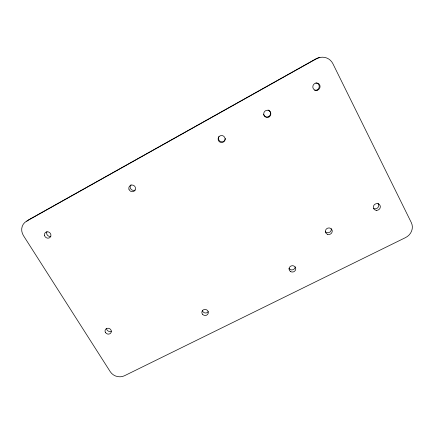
<?xml version="1.0" encoding="UTF-8"?>
<svg xmlns="http://www.w3.org/2000/svg" width="434" height="434" viewBox="0 0 434 434"><rect width="100%" height="100%" fill="white"/><g stroke="black" fill="none" stroke-linecap="round" stroke-linejoin="round"><path stroke-width="0.65" d="M50.816 236.4A3.331 3.06 38.7 0 1 46.948 231.642M111.25 331.185A3.168 2.892 23.3 0 1 106.493 328.462M208.287 311.623A3.217 3.005 11 0 1 202.418 310.673M225.371 138.43A3.488 3.461 82.7 0 1 220.944 141.696A3.488 3.461 82.7 0 1 218.942 136.536M135.158 190.087A3.401 3.26 41.6 0 1 131.041 184.754M295.256 266.937A3.331 3.152 -7.4 0 1 288.973 268.304M315.86 82.948A3.716 3.553 -57.4 0 1 319.185 87.158A3.716 3.553 -57.4 0 1 314.514 90.142M331.267 228.81A3.423 3.25 -19.1 0 1 325.375 231.794M378.047 203.253A3.521 3.298 -28 0 1 373.419 208.396M268.093 110.003A3.591 3.51 -62.5 0 1 269.443 116.014A3.591 3.51 -62.5 0 1 263.612 114.294M319.853 57.565A12.564 11.94 -59.7 0 0 315.605 59.019L28.915 219.664A11.143 10.183 40 0 0 26.789 221.291M316.408 58.791L26.55 221.194A11.262 10.28 39.9 0 0 23.485 235.689L110.236 371.672A10.503 9.445 19.9 0 0 124.455 375.757L405.53 237.599A11.816 10.926 -25.8 0 0 411.302 222.577L332.883 63.684A12.716 12.081 -59.5 0 0 316.408 58.791M44.588 235.705A3.369 3.092 38.6 0 0 50.116 237.317A3.369 3.092 38.6 0 0 48.38 231.919A3.369 3.092 38.6 0 0 44.588 235.705M105.489 332.547A3.206 2.913 23.3 0 0 110.963 332.769A3.206 2.913 23.3 0 0 108.109 328.218A3.206 2.913 23.3 0 0 105.489 332.547M128.931 189.143A3.439 3.293 41.4 0 0 134.6 190.814A3.439 3.293 41.4 0 0 133.005 185.155A3.439 3.293 41.4 0 0 128.931 189.143M202.754 314.514A3.25 3.033 11.1 0 0 208.206 313.364A3.25 3.033 11.1 0 0 204.295 309.491A3.25 3.033 11.1 0 0 202.754 314.514M218.617 137.198A3.526 3.499 81.8 0 0 221.541 142.558A3.526 3.499 81.8 0 0 224.682 137.339A3.526 3.499 81.8 0 0 218.617 137.198M290.585 271.565A3.364 3.184 -7.3 0 0 295.771 268.988A3.364 3.184 -7.3 0 0 290.883 266.053A3.364 3.184 -7.3 0 0 290.585 271.565M317.173 90.315A3.76 3.591 -57.3 0 0 319.169 84.142A3.76 3.591 -57.3 0 0 312.99 85.682A3.76 3.591 -57.3 0 0 317.173 90.315M327.708 234.387A3.461 3.282 -18.9 0 0 332.194 230.481A3.461 3.282 -18.9 0 0 326.547 228.821A3.461 3.282 -18.9 0 0 327.708 234.387M376.533 210.36A3.559 3.336 -27.8 0 0 380.01 205.374A3.559 3.336 -27.8 0 0 373.945 205.195A3.559 3.336 -27.8 0 0 376.533 210.36M268.928 117.012A3.635 3.548 -62.3 0 0 269.178 110.751A3.635 3.548 -62.3 0 0 263.704 113.768A3.635 3.548 -62.3 0 0 268.928 117.012"/></g></svg>
